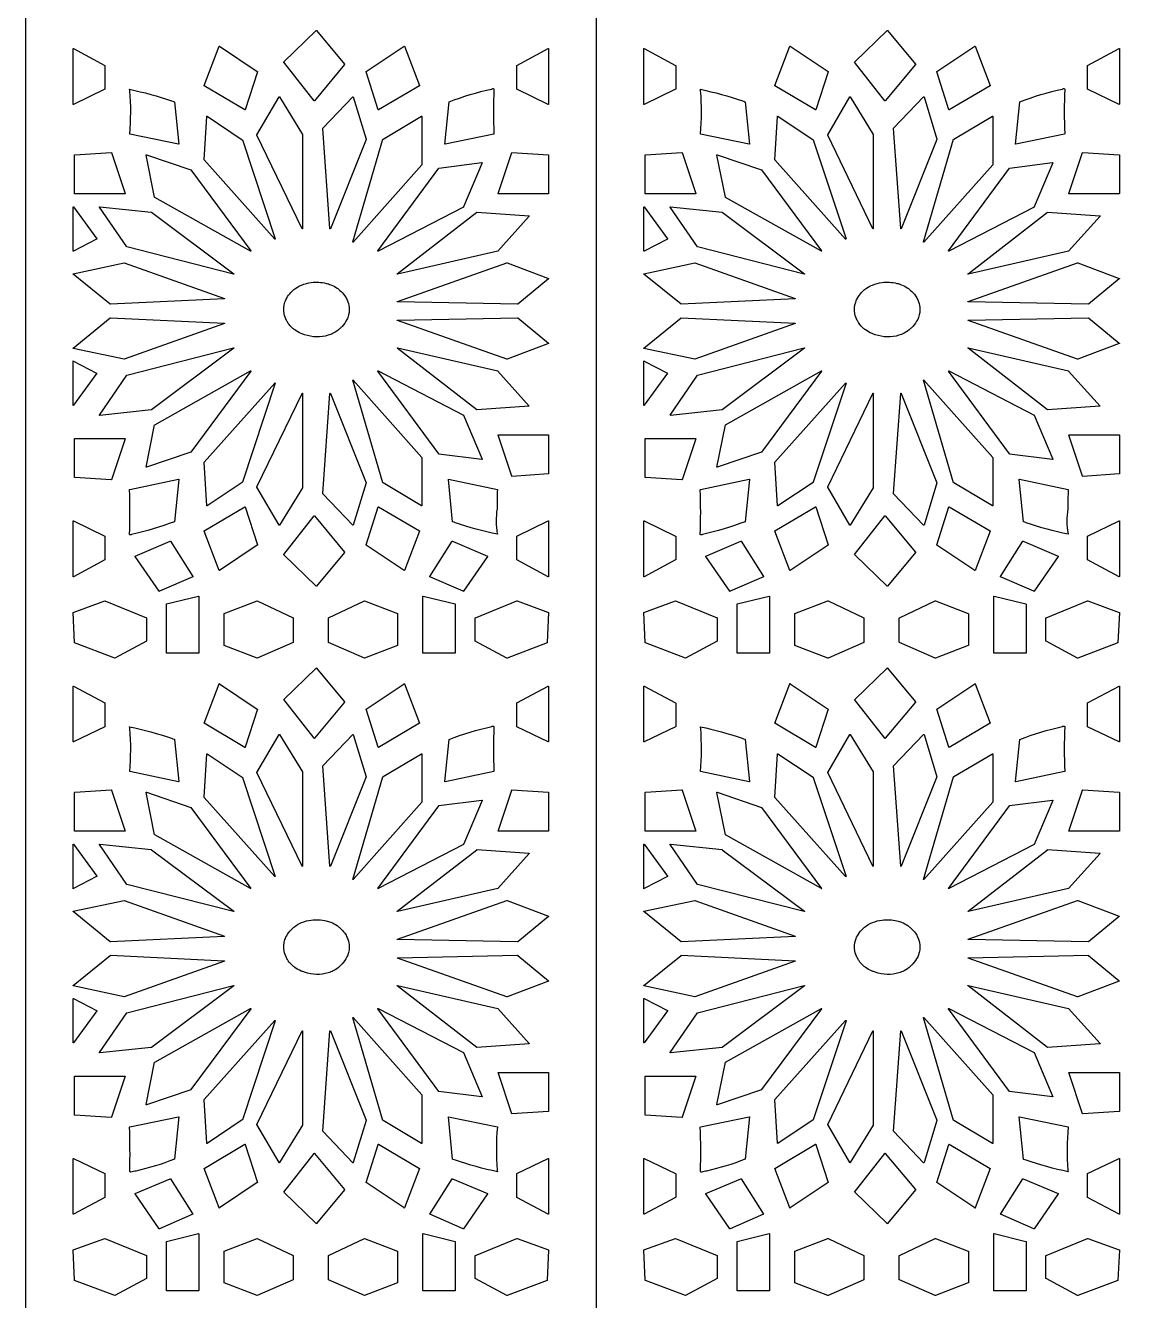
# Model space of a CAD drawing. Header units: millimetres. Extents: x -145 to 725, y -840 to 1160.
# Drawn here: x -145 to 420, y 145 to 792 of the extents above; entities that cross this region are included whole.
import ezdxf

# ---------------------------------------------------------------- set-up
doc = ezdxf.new("R2010")
doc.units = ezdxf.units.MM
doc.layers.add('Default', color=70, linetype='Continuous')

msp = doc.modelspace()

# ---------------------------------------------------------------- linework, layer by layer
at = {"layer": 'Default'}
msp.add_line((145, 1160), (145, -840), dxfattribs=at)
msp.add_lwpolyline([(435, 1160), (145, 1160), (-145, 1160), (-145, -840), (145, -840), (435, -840), (725, -840), (725, 1160)], close=True, dxfattribs=at)
for points in [[(-13.67, 773.9), (2.76, 789.84, -0.435072), (2.94, 789.83), (17.18, 772.66, -0.364864), (17.18, 772.55), (1.85, 754.16, -0.459083), (1.66, 754.16), (-13.68, 773.78, -0.385253)], [(276.33, 773.9), (292.76, 789.84, -0.435072), (292.94, 789.83), (307.18, 772.66, -0.364864), (307.18, 772.55), (291.85, 754.16, -0.459083), (291.66, 754.16), (276.32, 773.78, -0.385253)], [(-104.6, 771.99), (-104.6, 760.12, -0.268212), (-104.66, 760.03), (-120.66, 752.29, -0.341154), (-120.81, 752.31, -0.208315), (-120.83, 752.37), (-120.83, 780.58, -0.390005), (-120.7, 780.67, -0.076347), (-120.66, 780.66), (-104.66, 772.07, -0.291202)], [(-46.47, 781.88), (-27.2, 769, -0.354317), (-27.16, 768.9), (-33.34, 749.59, -0.435093), (-33.52, 749.53), (-54.24, 761.8, -0.388342), (-54.29, 761.91), (-46.65, 781.83, -0.443491)], [(55.14, 761.8), (34.42, 749.53, -0.363873), (34.26, 749.56, -0.100889), (34.24, 749.59), (28.06, 768.9, -0.319753), (28.1, 769), (47.37, 781.88, -0.360597), (47.53, 781.87, -0.105389), (47.55, 781.83), (55.19, 761.91, -0.353843)], [(104.6, 760.12), (104.6, 771.99, -0.26013), (104.66, 772.07), (120.66, 780.66, -0.337115), (120.81, 780.64, -0.224277), (120.83, 780.58), (120.83, 752.37, -0.389397), (120.7, 752.28, -0.065958), (120.66, 752.29), (104.66, 760.03, -0.306925)], [(185.4, 771.99), (185.4, 760.12, -0.268212), (185.34, 760.03), (169.34, 752.29, -0.341154), (169.19, 752.31, -0.208315), (169.17, 752.37), (169.17, 780.58, -0.390005), (169.3, 780.67, -0.076347), (169.34, 780.66), (185.34, 772.07, -0.291202)], [(243.53, 781.88), (262.8, 769, -0.354317), (262.84, 768.9), (256.66, 749.59, -0.435093), (256.48, 749.53), (235.76, 761.8, -0.388342), (235.71, 761.91), (243.35, 781.83, -0.443491)], [(345.14, 761.8), (324.42, 749.53, -0.363873), (324.26, 749.56, -0.100889), (324.24, 749.59), (318.06, 768.9, -0.319753), (318.1, 769), (337.37, 781.88, -0.360597), (337.53, 781.87, -0.105389), (337.55, 781.83), (345.19, 761.91, -0.353843)], [(394.6, 760.12), (394.6, 771.99, -0.26013), (394.66, 772.07), (410.66, 780.66, -0.337115), (410.81, 780.64, -0.224277), (410.83, 780.58), (410.83, 752.37, -0.389397), (410.7, 752.28, -0.065958), (410.66, 752.29), (394.66, 760.03, -0.306925)], [(-92.09, 759.98, -0.031047), (-70.73, 754.15, -0.001988), (-69.41, 753.69, -0.321287), (-69.33, 753.61), (-67.15, 732.15, -0.393551), (-67.28, 732.04), (-67.3, 732.05), (-92.04, 737.26, 0.040598), (-91.93, 759.2, 0.122148)], [(92.94, 737.26), (68.2, 732.05, -0.369619), (68.06, 732.1, -0.157009), (68.05, 732.15), (70.24, 753.61, -0.039301), (91.96, 760.09), (91.97, 760.09, -0.214847), (92.42, 760.35, -0.191851), (92.89, 760.23, -0.151676), (93.03, 760.07, 0.017088), (93.03, 737.35, -0.334655)], [(197.91, 759.98, -0.031047), (219.27, 754.15, -0.001988), (220.59, 753.69, -0.321287), (220.67, 753.61), (222.85, 732.15, -0.393551), (222.72, 732.04), (222.7, 732.05), (197.96, 737.26, 0.040598), (198.07, 759.2, 0.122148)], [(382.94, 737.26), (358.2, 732.05, -0.369619), (358.06, 732.1, -0.157009), (358.05, 732.15), (360.24, 753.61, -0.039301), (381.96, 760.09), (381.97, 760.09, -0.214847), (382.42, 760.35, -0.191851), (382.89, 760.23, -0.151676), (383.03, 760.07, 0.017088), (383.03, 737.35, -0.334655)], [(-15.9, 756.1), (-4.26, 737.09, -0.140421), (-4.25, 737.04), (-4.25, 689.22, -0.776467), (-4.47, 689.18), (-27.38, 736.7, -0.249426), (-27.37, 736.78), (-16.1, 756.09, -0.544222)], [(9.7, 689.22), (6.07, 740.1, -0.213473), (6.09, 740.17), (21.36, 756.11, -0.58351), (21.56, 756.08), (21.56, 756.08), (28.11, 734.62, -0.171915), (28.11, 734.56), (9.93, 689.19, -0.542218), (9.72, 689.17, -0.146566)], [(274.1, 756.1), (285.74, 737.09, -0.140421), (285.75, 737.04), (285.75, 689.22, -0.776467), (285.53, 689.18), (262.62, 736.7, -0.249426), (262.63, 736.78), (273.9, 756.09, -0.544222)], [(299.7, 689.22), (296.07, 740.1, -0.213473), (296.09, 740.17), (311.36, 756.11, -0.58351), (311.56, 756.08), (311.56, 756.08), (318.11, 734.62, -0.171915), (318.11, 734.56), (299.93, 689.19, -0.542218), (299.72, 689.17, -0.146566)], [(-52.65, 746.32), (-34.83, 734.36, -0.168051), (-34.8, 734.31), (-18.07, 684.04, -0.688281), (-18.27, 683.95), (-54.27, 724.11, -0.204054), (-54.29, 724.17), (-52.84, 746.25, -0.51677)], [(21.34, 682.5), (36.61, 734.62, -0.189507), (36.66, 734.67), (56.29, 746.32, -0.454024), (56.47, 746.28, -0.118573), (56.47, 746.24), (56.47, 721.72, -0.183816), (56.45, 721.66), (21.55, 682.42, -0.553764), (21.34, 682.44, -0.20786)], [(237.35, 746.32), (255.17, 734.36, -0.168051), (255.2, 734.31), (271.93, 684.04, -0.688281), (271.73, 683.95), (235.73, 724.11, -0.204054), (235.71, 724.17), (237.16, 746.25, -0.51677)], [(311.34, 682.5), (326.61, 734.62, -0.189507), (326.66, 734.67), (346.29, 746.32, -0.454024), (346.47, 746.28, -0.118573), (346.47, 746.24), (346.47, 721.72, -0.183816), (346.45, 721.66), (311.55, 682.42, -0.553764), (311.34, 682.44, -0.20786)], [(-120.11, 707), (-120.11, 726.62, -0.348082), (-120, 726.72), (-101.46, 727.94, -0.326372), (-101.34, 727.88), (-101.34, 727.87), (-94.43, 707.03, -0.377277), (-94.51, 706.91, -0.057318), (-94.54, 706.9), (-119.99, 706.9, -0.333844), (-120.1, 706.97, -0.087285)], [(-30.61, 677.8), (-79.33, 705.08, -0.22772), (-79.38, 705.15), (-83.74, 726.61, -0.488385), (-83.59, 726.71), (-61.04, 719.05, -0.152), (-60.99, 719.01), (-30.45, 677.93, -0.494369), (-30.54, 677.79, -0.128005)], [(95.16, 707.03), (102.06, 727.87, -0.303537), (102.18, 727.94), (120.73, 726.72, -0.267642), (120.82, 726.66, -0.12097), (120.83, 726.62), (120.83, 707, -0.355753), (120.72, 706.9), (120.72, 706.9), (95.27, 706.9, -0.335937), (95.16, 706.97, -0.179979)], [(169.89, 707), (169.89, 726.62, -0.348082), (170, 726.72), (188.54, 727.94, -0.326372), (188.66, 727.88), (188.66, 727.87), (195.57, 707.03, -0.377277), (195.49, 706.91, -0.057318), (195.46, 706.9), (170.01, 706.9, -0.333844), (169.9, 706.97, -0.087285)], [(259.39, 677.8), (210.67, 705.08, -0.22772), (210.62, 705.15), (206.26, 726.61, -0.488385), (206.41, 726.71), (228.96, 719.05, -0.152), (229.01, 719.01), (259.55, 677.93, -0.494369), (259.46, 677.79, -0.128005)], [(385.16, 707.03), (392.06, 727.87, -0.303537), (392.18, 727.94), (410.73, 726.72, -0.267642), (410.82, 726.66, -0.12097), (410.83, 726.62), (410.83, 707, -0.355753), (410.72, 706.9), (410.72, 706.9), (385.27, 706.9, -0.335937), (385.16, 706.97, -0.179979)], [(34.08, 677.93), (64.99, 719.93, -0.198653), (65.07, 719.97), (86.89, 722.73, -0.407113), (87.02, 722.66, -0.162856), (87.01, 722.6), (77.56, 700.23, -0.16679), (77.51, 700.17), (34.24, 677.8, -0.46922), (34.07, 677.85, -0.288409)], [(324.08, 677.93), (354.99, 719.93, -0.198653), (355.07, 719.97), (376.89, 722.73, -0.407113), (377.02, 722.66, -0.162856), (377.01, 722.6), (367.56, 700.23, -0.16679), (367.51, 700.17), (324.24, 677.8, -0.46922), (324.07, 677.85, -0.288409)], [(-108.84, 683.93), (-120.66, 677.8, -0.355387), (-120.81, 677.82, -0.237636), (-120.83, 677.88), (-120.83, 700.26, -0.365915), (-120.73, 700.36, -0.27671), (-120.62, 700.31), (-108.8, 684.06, -0.438598)], [(-81.01, 697.57), (-39.19, 666.3, -0.597002), (-39.25, 666.14, -0.107699), (-39.3, 666.14), (-93.48, 679.93, -0.190932), (-93.55, 679.98), (-107.36, 700.21, -0.542452), (-107.26, 700.35), (-107.25, 700.35), (-81.07, 697.59, -0.134841)], [(181.16, 683.93), (169.34, 677.8, -0.355387), (169.19, 677.82, -0.237636), (169.17, 677.88), (169.17, 700.26, -0.365915), (169.27, 700.36, -0.27671), (169.38, 700.31), (181.2, 684.06, -0.438598)], [(208.99, 697.57), (250.81, 666.3, -0.597002), (250.75, 666.14, -0.107699), (250.7, 666.14), (196.52, 679.93, -0.190932), (196.45, 679.98), (182.64, 700.21, -0.542452), (182.74, 700.35), (182.75, 700.35), (208.93, 697.59, -0.134841)], [(84.37, 697.6), (110.91, 695.76, -0.515323), (111.01, 695.64, -0.116496), (110.99, 695.6), (94.99, 677.82, -0.15123), (94.93, 677.79), (44.03, 666.14, -0.466255), (43.88, 666.22, -0.271128), (43.92, 666.3), (84.28, 697.57, -0.179097)], [(374.37, 697.6), (400.91, 695.76, -0.515323), (401.01, 695.64, -0.116496), (400.99, 695.6), (384.99, 677.82, -0.15123), (384.93, 677.79), (334.03, 666.14, -0.466255), (333.88, 666.22, -0.271128), (333.92, 666.3), (374.28, 697.57, -0.179097)], [(-94.86, 671.84), (-43.95, 653.75, -0.788219), (-43.99, 653.56), (-43.99, 653.56), (-101.8, 650.8, -0.188634), (-101.89, 650.83), (-120.8, 666.16, -0.609808), (-120.75, 666.32), (-94.93, 671.84, -0.137896)], [(105.08, 650.8), (43.99, 652.03, -0.559991), (43.89, 652.16, -0.218751), (43.95, 652.22), (99.58, 671.84, -0.175925), (99.68, 671.84), (120.77, 663.87, -0.612357), (120.8, 663.71), (105.16, 650.83, -0.173252)], [(195.14, 671.84), (246.05, 653.75, -0.788219), (246.01, 653.56), (246.01, 653.56), (188.2, 650.8, -0.188634), (188.11, 650.83), (169.2, 666.16, -0.609808), (169.25, 666.32), (195.07, 671.84, -0.137896)], [(395.08, 650.8), (333.99, 652.03, -0.559991), (333.89, 652.16, -0.218751), (333.95, 652.22), (389.58, 671.84, -0.175925), (389.68, 671.84), (410.77, 663.87, -0.612357), (410.8, 663.71), (395.16, 650.83, -0.173252)], [(2.85, 634.2, -0.068165), (-3.21, 635.35, -0.018332), (-4.85, 635.97, -0.056741), (-8.19, 637.84, -0.023658), (-9.47, 638.86, -0.064014), (-11.46, 641.11, -0.041877), (-12.33, 642.64, -0.07775), (-13.58, 646.01, -0.133544), (-13.17, 651.95, -0.025756), (-12.71, 653.08, -0.061011), (-10.7, 656.18, -0.044453), (-8.6, 658.25, -0.072767), (-4.7, 660.57, -0.06443), (0.24, 661.86, -0.092176), (7.78, 661.44, -0.035694), (10.12, 660.71, -0.058051), (13.33, 659.02, -0.036229), (14.75, 657.89, -0.061687), (17.22, 655.12, -0.044168), (18.42, 653.03, -0.08405), (19.44, 649.3, -0.113781), (18.76, 644.14, -0.022101), (18.34, 643.15, -0.070272), (15.86, 639.56, -0.023478), (14.75, 638.45, -0.071074), (11.39, 636.1, -0.042337), (8.82, 635.07, -0.075667)], [(292.85, 634.2, -0.068165), (286.79, 635.35, -0.018332), (285.15, 635.97, -0.056741), (281.81, 637.84, -0.023658), (280.53, 638.86, -0.064014), (278.54, 641.11, -0.041877), (277.67, 642.64, -0.07775), (276.42, 646.01, -0.133544), (276.83, 651.95, -0.025756), (277.29, 653.08, -0.061011), (279.3, 656.18, -0.044453), (281.4, 658.25, -0.072767), (285.3, 660.57, -0.06443), (290.24, 661.86, -0.092176), (297.78, 661.44, -0.035694), (300.12, 660.71, -0.058051), (303.33, 659.02, -0.036229), (304.75, 657.89, -0.061687), (307.22, 655.12, -0.044168), (308.42, 653.03, -0.08405), (309.44, 649.3, -0.113781), (308.76, 644.14, -0.022101), (308.34, 643.15, -0.070272), (305.86, 639.56, -0.023478), (304.75, 638.45, -0.071074), (301.39, 636.1, -0.042337), (298.82, 635.07, -0.075667)], [(-101.8, 643.95), (-43.99, 641.19, -0.563864), (-43.89, 641.06, -0.2084), (-43.95, 641), (-94.86, 622.92, -0.137807), (-94.93, 622.91), (-120.75, 628.43, -0.69256), (-120.8, 628.59), (-101.89, 643.92, -0.178487)], [(99.58, 622.92), (43.95, 642.53, -0.789035), (43.99, 642.72), (43.99, 642.72), (105.08, 643.95, -0.184088), (105.16, 643.92), (120.8, 631.04, -0.562993), (120.77, 630.89), (99.68, 622.92, -0.175566)], [(188.2, 643.95), (246.01, 641.19, -0.563864), (246.11, 641.06, -0.2084), (246.05, 641), (195.14, 622.92, -0.137807), (195.07, 622.91), (169.25, 628.43, -0.69256), (169.2, 628.59), (188.11, 643.92, -0.178487)], [(389.58, 622.92), (333.95, 642.53, -0.789035), (333.99, 642.72), (333.99, 642.72), (395.08, 643.95, -0.184088), (395.16, 643.92), (410.8, 631.04, -0.562993), (410.77, 630.89), (389.68, 622.92, -0.175566)], [(-107.36, 594.54), (-93.55, 614.78, -0.174423), (-93.48, 614.82), (-39.3, 628.62, -0.467643), (-39.16, 628.54, -0.281397), (-39.19, 628.45), (-81.01, 597.18, -0.134059), (-81.07, 597.16), (-107.25, 594.4, -0.493192), (-107.38, 594.5, -0.142089)], [(84.28, 597.18), (43.92, 628.45, -0.589798), (43.97, 628.62, -0.101883), (44.03, 628.62), (94.93, 616.97, -0.162034), (94.99, 616.93), (110.99, 599.15, -0.563857), (110.91, 599), (110.91, 599), (84.37, 597.16, -0.186951)], [(182.64, 594.54), (196.45, 614.78, -0.174423), (196.52, 614.82), (250.7, 628.62, -0.467643), (250.84, 628.54, -0.281397), (250.81, 628.45), (208.99, 597.18, -0.134059), (208.93, 597.16), (182.75, 594.4, -0.493192), (182.62, 594.5, -0.142089)], [(374.28, 597.18), (333.92, 628.45, -0.589798), (333.97, 628.62, -0.101883), (334.03, 628.62), (384.93, 616.97, -0.162034), (384.99, 616.93), (400.99, 599.15, -0.563857), (400.91, 599), (400.91, 599), (374.37, 597.16, -0.186951)], [(-108.8, 615.75), (-120.62, 599.5, -0.449433), (-120.82, 599.5, -0.23657), (-120.83, 599.55), (-120.83, 621.93, -0.35362), (-120.72, 622.03, -0.11589), (-120.66, 622.01), (-108.84, 615.88, -0.489108)], [(181.2, 615.75), (169.38, 599.5, -0.449433), (169.18, 599.5, -0.23657), (169.17, 599.55), (169.17, 621.93, -0.35362), (169.28, 622.03, -0.11589), (169.34, 622.01), (181.16, 615.88, -0.489108)], [(-61.04, 575.7), (-83.59, 568.04, -0.398415), (-83.74, 568.09, -0.165449), (-83.74, 568.15), (-79.38, 589.61, -0.210051), (-79.33, 589.67), (-30.61, 616.95, -0.489451), (-30.43, 616.9, -0.283357), (-30.45, 616.82), (-60.99, 575.74, -0.15133)], [(34.24, 616.96), (77.51, 594.58, -0.184006), (77.56, 594.53), (87.01, 572.15, -0.463848), (86.9, 572.02), (86.89, 572.02), (65.07, 574.78, -0.210212), (64.99, 574.82), (34.08, 616.82, -0.488861), (34.16, 616.97, -0.151499)], [(228.96, 575.7), (206.41, 568.04, -0.398415), (206.26, 568.09, -0.165449), (206.26, 568.15), (210.62, 589.61, -0.210051), (210.67, 589.67), (259.39, 616.95, -0.489451), (259.57, 616.9, -0.283357), (259.55, 616.82), (229.01, 575.74, -0.15133)], [(324.24, 616.96), (367.51, 594.58, -0.184006), (367.56, 594.53), (377.01, 572.15, -0.463848), (376.9, 572.02), (376.89, 572.02), (355.07, 574.78, -0.210212), (354.99, 574.82), (324.08, 616.82, -0.488861), (324.16, 616.97, -0.151499)], [(-34.83, 560.39), (-52.65, 548.43, -0.435982), (-52.83, 548.47), (-52.84, 548.51), (-54.29, 570.58, -0.203097), (-54.27, 570.64), (-18.27, 610.8, -0.542639), (-18.07, 610.78, -0.222525), (-18.07, 610.72), (-34.8, 560.44, -0.164767)], [(36.61, 560.14), (21.34, 612.25, -0.686973), (21.55, 612.33), (56.45, 573.09, -0.186194), (56.47, 573.04), (56.47, 548.51, -0.512392), (56.29, 548.43), (36.66, 560.08, -0.19074)], [(255.17, 560.39), (237.35, 548.43, -0.435982), (237.17, 548.47), (237.16, 548.51), (235.71, 570.58, -0.203097), (235.73, 570.64), (271.73, 610.8, -0.542639), (271.93, 610.78, -0.222525), (271.93, 610.72), (255.2, 560.44, -0.164767)], [(326.61, 560.14), (311.34, 612.25, -0.686973), (311.55, 612.33), (346.45, 573.09, -0.186194), (346.47, 573.04), (346.47, 548.51, -0.512392), (346.29, 548.43), (326.66, 560.08, -0.19074)], [(-4.26, 557.66), (-15.9, 538.66, -0.546929), (-16.1, 538.66), (-27.37, 557.97, -0.251812), (-27.38, 558.05), (-4.47, 605.57, -0.547032), (-4.26, 605.58, -0.140992), (-4.25, 605.53), (-4.25, 557.71, -0.136754)], [(21.36, 538.64), (6.09, 554.58, -0.220153), (6.07, 554.65), (9.7, 605.54, -0.799484), (9.93, 605.56), (28.11, 560.19, -0.172409), (28.11, 560.14), (21.56, 538.68, -0.524675)], [(285.74, 557.66), (274.1, 538.66, -0.546929), (273.9, 538.66), (262.63, 557.97, -0.251812), (262.62, 558.05), (285.53, 605.57, -0.547032), (285.74, 605.58, -0.140992), (285.75, 605.53), (285.75, 557.71, -0.136754)], [(311.36, 538.64), (296.09, 554.58, -0.220153), (296.07, 554.65), (299.7, 605.54, -0.799484), (299.93, 605.56), (318.11, 560.19, -0.172409), (318.11, 560.14), (311.56, 538.68, -0.524675)], [(102.06, 563.51), (95.16, 584.35, -0.377277), (95.24, 584.47, -0.057317), (95.27, 584.48), (120.72, 584.48, -0.333845), (120.83, 584.41, -0.087285), (120.83, 584.38), (120.83, 564.76, -0.348082), (120.73, 564.66), (102.18, 563.44, -0.326372), (102.07, 563.5)], [(392.06, 563.51), (385.16, 584.35, -0.377277), (385.24, 584.47, -0.057317), (385.27, 584.48), (410.72, 584.48, -0.333845), (410.83, 584.41, -0.087285), (410.83, 584.38), (410.83, 564.76, -0.348082), (410.73, 564.66), (392.18, 563.44, -0.326372), (392.07, 563.5)], [(-94.43, 582.51), (-101.34, 561.67, -0.303537), (-101.46, 561.6), (-120, 562.82, -0.267642), (-120.1, 562.88, -0.12097), (-120.11, 562.92), (-120.11, 582.54, -0.355753), (-120, 582.64), (-119.99, 582.64), (-94.54, 582.64, -0.335937), (-94.43, 582.57, -0.179979)], [(195.57, 582.51), (188.66, 561.67, -0.303537), (188.54, 561.6), (170, 562.82, -0.267642), (169.9, 562.88, -0.12097), (169.89, 562.92), (169.89, 582.54, -0.355753), (170, 582.64), (170.01, 582.64), (195.46, 582.64, -0.335937), (195.57, 582.57, -0.179979)], [(-92.04, 556.77), (-67.3, 561.98, -0.36962), (-67.16, 561.93, -0.157008), (-67.15, 561.88), (-69.33, 540.42, -0.039301), (-91.06, 533.94), (-91.07, 533.94, -0.214848), (-91.52, 533.67, -0.191852), (-91.99, 533.8, -0.151675), (-92.12, 533.96, 0.017088), (-92.12, 556.67, -0.334686)], [(94.81, 534.04, -0.031101), (73.49, 539.87, -0.002049), (72.13, 540.34, -0.321321), (72.05, 540.42), (69.87, 561.88, -0.393536), (70, 561.98), (70.01, 561.98), (94.76, 556.77, -0.001825), (94.59, 546.94), (94.59, 546.94, 0.078628), (94.72, 534.32, 0.069553)], [(197.96, 556.77), (222.7, 561.98, -0.36962), (222.84, 561.93, -0.157008), (222.85, 561.88), (220.67, 540.42, -0.039301), (198.94, 533.94), (198.93, 533.94, -0.214848), (198.48, 533.67, -0.191852), (198.01, 533.8, -0.151675), (197.88, 533.96, 0.017088), (197.88, 556.67, -0.334686)], [(384.81, 534.04, -0.031101), (363.49, 539.87, -0.002049), (362.13, 540.34, -0.321321), (362.05, 540.42), (359.87, 561.88, -0.393536), (360, 561.98), (360.01, 561.98), (384.76, 556.77, -0.001825), (384.59, 546.94), (384.59, 546.94, 0.078628), (384.72, 534.32, 0.069553)], [(-33.34, 547.92), (-27.16, 528.61, -0.319754), (-27.2, 528.51), (-46.47, 515.63, -0.360598), (-46.63, 515.65, -0.105387), (-46.65, 515.68), (-54.29, 535.61, -0.353842), (-54.24, 535.71), (-33.52, 547.98, -0.363873), (-33.36, 547.96, -0.100891)], [(47.37, 515.63), (28.1, 528.51, -0.354318), (28.06, 528.61), (34.24, 547.92, -0.435095), (34.42, 547.98), (55.14, 535.71, -0.38834), (55.19, 535.61), (47.55, 515.68, -0.443489)], [(256.66, 547.92), (262.84, 528.61, -0.319754), (262.8, 528.51), (243.53, 515.63, -0.360598), (243.37, 515.65, -0.105387), (243.35, 515.68), (235.71, 535.61, -0.353842), (235.76, 535.71), (256.48, 547.98, -0.363873), (256.64, 547.96, -0.100891)], [(337.37, 515.63), (318.1, 528.51, -0.354318), (318.06, 528.61), (324.24, 547.92, -0.435095), (324.42, 547.98), (345.14, 535.71, -0.38834), (345.19, 535.61), (337.55, 515.68, -0.443489)], [(-104.6, 532.99), (-104.6, 521.11, -0.26013), (-104.66, 521.03), (-120.66, 512.45, -0.337115), (-120.81, 512.47, -0.224277), (-120.83, 512.53), (-120.83, 540.73, -0.389397), (-120.69, 540.83, -0.065958), (-120.66, 540.82), (-104.66, 533.07, -0.306925)], [(-13.68, 523.73), (1.66, 543.35, -0.456141), (1.85, 543.36), (17.18, 524.96, -0.365016), (17.18, 524.85), (2.94, 507.68, -0.424435), (2.76, 507.67), (-13.67, 523.62, -0.394101)], [(104.6, 521.11), (104.6, 532.99, -0.268212), (104.66, 533.07), (120.66, 540.82, -0.341154), (120.81, 540.79, -0.208315), (120.83, 540.73), (120.83, 512.53, -0.390005), (120.7, 512.44, -0.076348), (120.66, 512.45), (104.66, 521.03, -0.291202)], [(185.4, 532.99), (185.4, 521.11, -0.26013), (185.34, 521.03), (169.34, 512.45, -0.337115), (169.19, 512.47, -0.224277), (169.17, 512.53), (169.17, 540.73, -0.389397), (169.31, 540.83, -0.065958), (169.34, 540.82), (185.34, 533.07, -0.306925)], [(276.32, 523.73), (291.66, 543.35, -0.456141), (291.85, 543.36), (307.18, 524.96, -0.365016), (307.18, 524.85), (292.94, 507.68, -0.424435), (292.76, 507.67), (276.33, 523.62, -0.394101)], [(394.6, 521.11), (394.6, 532.99, -0.268212), (394.66, 533.07), (410.66, 540.82, -0.341154), (410.81, 540.79, -0.208315), (410.83, 540.73), (410.83, 512.53, -0.390005), (410.7, 512.44, -0.076348), (410.66, 512.45), (394.66, 521.03, -0.291202)], [(-71.35, 530.47), (-59.98, 512.58, -0.43988), (-60.03, 512.44), (-76.94, 505.05, -0.320783), (-77.08, 505.07), (-77.09, 505.08), (-89.27, 522.79, -0.447473), (-89.23, 522.92), (-89.23, 522.92), (-71.5, 530.51, -0.32152), (-71.36, 530.49)], [(60.44, 512.58), (71.8, 530.47, -0.34417), (71.96, 530.51), (89.68, 522.92, -0.413927), (89.74, 522.81, -0.07516), (89.73, 522.79), (77.55, 505.08, -0.337967), (77.4, 505.05), (60.49, 512.44, -0.413893), (60.43, 512.56)], [(218.65, 530.47), (230.02, 512.58, -0.43988), (229.97, 512.44), (213.06, 505.05, -0.320783), (212.92, 505.07), (212.91, 505.08), (200.73, 522.79, -0.447473), (200.77, 522.92), (200.77, 522.92), (218.5, 530.51, -0.32152), (218.64, 530.49)], [(350.44, 512.58), (361.8, 530.47, -0.34417), (361.96, 530.51), (379.68, 522.92, -0.413927), (379.74, 522.81, -0.07516), (379.73, 522.79), (367.55, 505.08, -0.337967), (367.4, 505.05), (350.49, 512.44, -0.413893), (350.43, 512.56)], [(-104.67, 500.16), (-83.58, 491.58, -0.328431), (-83.51, 491.49), (-83.51, 479.84, -0.263614), (-83.57, 479.76), (-99.57, 471.18, -0.214637), (-99.68, 471.17), (-120.04, 478.83, -0.322823), (-120.11, 478.92), (-120.83, 494.25, -0.309297), (-120.76, 494.34), (-104.76, 500.16, -0.185217)], [(-73.38, 473.71), (-73.38, 498.54, -0.313956), (-73.3, 498.63), (-57.12, 502.62, -0.371406), (-56.98, 502.57, -0.132815), (-56.97, 502.53), (-56.97, 473.71, -0.355886), (-57.09, 473.61), (-73.27, 473.61, -0.312028), (-73.37, 473.68, -0.103796)], [(-27.32, 471.17), (-44.04, 477.61, -0.333557), (-44.11, 477.7), (-44.11, 493.64, -0.290236), (-44.04, 493.73), (-27.32, 500.16, -0.203522), (-27.21, 500.16), (-9.03, 491.58, -0.31042), (-8.98, 491.49), (-8.98, 479.23, -0.277558), (-9.04, 479.14), (-27.22, 471.17, -0.195533)], [(44.11, 493.64), (44.11, 477.7, -0.290236), (44.04, 477.61), (27.32, 471.17, -0.1964), (27.22, 471.17), (9.04, 479.14, -0.320511), (8.98, 479.23), (8.98, 491.49, -0.269904), (9.03, 491.58), (27.21, 500.16, -0.202156), (27.32, 500.16), (44.04, 493.73, -0.333557)], [(57.12, 502.62), (73.3, 498.63, -0.338747), (73.38, 498.55), (73.38, 498.54), (73.38, 473.71, -0.355888), (73.27, 473.61), (57.09, 473.61, -0.312009), (56.98, 473.68, -0.103813), (56.97, 473.71), (56.97, 502.53, -0.394029), (57.11, 502.62)], [(120.04, 478.83), (99.68, 471.17, -0.21791), (99.57, 471.18), (83.57, 479.76, -0.289603), (83.52, 479.84), (83.52, 491.49, -0.284942), (83.58, 491.58), (104.67, 500.16, -0.184504), (104.77, 500.16), (120.76, 494.34, -0.352307), (120.83, 494.25), (120.11, 478.92, -0.278825)], [(185.33, 500.16), (206.42, 491.58, -0.328431), (206.49, 491.49), (206.49, 479.84, -0.263614), (206.43, 479.76), (190.43, 471.18, -0.214637), (190.32, 471.17), (169.96, 478.83, -0.322823), (169.89, 478.92), (169.17, 494.25, -0.309297), (169.24, 494.34), (185.24, 500.16, -0.185217)], [(216.62, 473.71), (216.62, 498.54, -0.313956), (216.7, 498.63), (232.88, 502.62, -0.371406), (233.02, 502.57, -0.132815), (233.03, 502.53), (233.03, 473.71, -0.355886), (232.91, 473.61), (216.73, 473.61, -0.312028), (216.63, 473.68, -0.103796)], [(262.68, 471.17), (245.96, 477.61, -0.333557), (245.89, 477.7), (245.89, 493.64, -0.290236), (245.96, 493.73), (262.68, 500.16, -0.203522), (262.79, 500.16), (280.97, 491.58, -0.31042), (281.02, 491.49), (281.02, 479.23, -0.277558), (280.96, 479.14), (262.78, 471.17, -0.195533)], [(334.11, 493.64), (334.11, 477.7, -0.290236), (334.04, 477.61), (317.32, 471.17, -0.1964), (317.22, 471.17), (299.04, 479.14, -0.320511), (298.98, 479.23), (298.98, 491.49, -0.269904), (299.03, 491.58), (317.21, 500.16, -0.202156), (317.32, 500.16), (334.04, 493.73, -0.333557)], [(347.12, 502.62), (363.3, 498.63, -0.338747), (363.38, 498.55), (363.38, 498.54), (363.38, 473.71, -0.355888), (363.27, 473.61), (347.09, 473.61, -0.312009), (346.98, 473.68, -0.103813), (346.97, 473.71), (346.97, 502.53, -0.394029), (347.11, 502.62)], [(410.04, 478.83), (389.68, 471.17, -0.21791), (389.57, 471.18), (373.57, 479.76, -0.289603), (373.52, 479.84), (373.52, 491.49, -0.284942), (373.58, 491.58), (394.67, 500.16, -0.184504), (394.77, 500.16), (410.76, 494.34, -0.352307), (410.83, 494.25), (410.11, 478.92, -0.278825)], [(-13.67, 450.17), (2.76, 466.11, -0.435073), (2.94, 466.1), (17.18, 448.93, -0.364863), (17.18, 448.82), (1.85, 430.43, -0.459084), (1.66, 430.43), (-13.68, 450.05, -0.385252)], [(276.33, 450.17), (292.76, 466.11, -0.435073), (292.94, 466.1), (307.18, 448.93, -0.364863), (307.18, 448.82), (291.85, 430.43, -0.459084), (291.66, 430.43), (276.32, 450.05, -0.385252)], [(-104.6, 448.27), (-104.6, 436.39, -0.268212), (-104.66, 436.31), (-120.66, 428.56, -0.341154), (-120.81, 428.59, -0.208315), (-120.83, 428.65), (-120.83, 456.85, -0.390005), (-120.7, 456.94, -0.076348), (-120.66, 456.93), (-104.66, 448.35, -0.291202)], [(-46.47, 458.15), (-27.2, 445.28, -0.354317), (-27.16, 445.18), (-33.34, 425.86, -0.435093), (-33.52, 425.81), (-54.24, 438.07, -0.388342), (-54.29, 438.18), (-46.65, 458.11, -0.443492)], [(55.14, 438.07), (34.42, 425.81, -0.363873), (34.26, 425.83, -0.100889), (34.24, 425.86), (28.06, 445.18, -0.319753), (28.1, 445.28), (47.37, 458.15, -0.360597), (47.53, 458.14, -0.10539), (47.55, 458.11), (55.19, 438.18, -0.353843)], [(104.6, 436.39), (104.6, 448.27, -0.26013), (104.66, 448.35), (120.66, 456.93, -0.337115), (120.81, 456.91, -0.224277), (120.83, 456.85), (120.83, 428.65, -0.389397), (120.7, 428.55, -0.065958), (120.66, 428.56), (104.66, 436.31, -0.306925)], [(185.4, 448.27), (185.4, 436.39, -0.268212), (185.34, 436.31), (169.34, 428.56, -0.341154), (169.19, 428.59, -0.208315), (169.17, 428.65), (169.17, 456.85, -0.390005), (169.3, 456.94, -0.076348), (169.34, 456.93), (185.34, 448.35, -0.291202)], [(243.53, 458.15), (262.8, 445.28, -0.354317), (262.84, 445.18), (256.66, 425.86, -0.435093), (256.48, 425.81), (235.76, 438.07, -0.388342), (235.71, 438.18), (243.35, 458.11, -0.443492)], [(345.14, 438.07), (324.42, 425.81, -0.363873), (324.26, 425.83, -0.100889), (324.24, 425.86), (318.06, 445.18, -0.319753), (318.1, 445.28), (337.37, 458.15, -0.360597), (337.53, 458.14, -0.10539), (337.55, 458.11), (345.19, 438.18, -0.353843)], [(394.6, 436.39), (394.6, 448.27, -0.26013), (394.66, 448.35), (410.66, 456.93, -0.337115), (410.81, 456.91, -0.224277), (410.83, 456.85), (410.83, 428.65, -0.389397), (410.7, 428.55, -0.065958), (410.66, 428.56), (394.66, 436.31, -0.306925)], [(-92.09, 436.26, -0.031109), (-70.77, 430.44, -0.002058), (-69.41, 429.96, -0.321285), (-69.33, 429.88), (-67.15, 408.42, -0.393532), (-67.28, 408.32), (-67.3, 408.32), (-92.04, 413.53, 0.042186), (-91.92, 435.33, 0.1374)], [(92.94, 413.53), (68.2, 408.32, -0.369618), (68.06, 408.37, -0.15701), (68.05, 408.42), (70.24, 429.88, -0.039301), (91.96, 436.36), (91.97, 436.36, -0.214847), (92.42, 436.63, -0.191851), (92.89, 436.5, -0.151675), (93.03, 436.34, 0.017088), (93.03, 413.63, -0.334668)], [(197.91, 436.26, -0.031109), (219.23, 430.44, -0.002058), (220.59, 429.96, -0.321285), (220.67, 429.88), (222.85, 408.42, -0.393532), (222.72, 408.32), (222.7, 408.32), (197.96, 413.53, 0.042186), (198.08, 435.33, 0.1374)], [(382.94, 413.53), (358.2, 408.32, -0.369618), (358.06, 408.37, -0.15701), (358.05, 408.42), (360.24, 429.88, -0.039301), (381.96, 436.36), (381.97, 436.36, -0.214847), (382.42, 436.63, -0.191851), (382.89, 436.5, -0.151675), (383.03, 436.34, 0.017088), (383.03, 413.63, -0.334668)], [(-15.9, 432.37), (-4.26, 413.36, -0.140421), (-4.25, 413.32), (-4.25, 365.5, -0.776468), (-4.47, 365.46), (-27.38, 412.98, -0.249426), (-27.37, 413.05), (-16.1, 432.37, -0.544222)], [(9.7, 365.49), (6.07, 416.38, -0.213473), (6.09, 416.44), (21.36, 432.39, -0.583511), (21.56, 432.35), (21.56, 432.35), (28.11, 410.89, -0.171915), (28.11, 410.83), (9.93, 365.46, -0.542218), (9.72, 365.44, -0.146566)], [(274.1, 432.37), (285.74, 413.36, -0.140421), (285.75, 413.32), (285.75, 365.5, -0.776468), (285.53, 365.46), (262.62, 412.98, -0.249426), (262.63, 413.05), (273.9, 432.37, -0.544222)], [(299.7, 365.49), (296.07, 416.38, -0.213473), (296.09, 416.44), (311.36, 432.39, -0.583511), (311.56, 432.35), (311.56, 432.35), (318.11, 410.89, -0.171915), (318.11, 410.83), (299.93, 365.46, -0.542218), (299.72, 365.44, -0.146566)], [(-52.65, 422.59), (-34.83, 410.64, -0.168051), (-34.8, 410.59), (-18.07, 360.31, -0.688281), (-18.27, 360.23), (-54.27, 400.38, -0.204054), (-54.29, 400.45), (-52.84, 422.52, -0.51677)], [(21.34, 358.77), (36.61, 410.89, -0.189507), (36.66, 410.95), (56.29, 422.59, -0.454024), (56.47, 422.55, -0.118573), (56.47, 422.52), (56.47, 397.99, -0.183816), (56.45, 397.93), (21.55, 358.69, -0.553764), (21.34, 358.71, -0.20786)], [(237.35, 422.59), (255.17, 410.64, -0.168051), (255.2, 410.59), (271.93, 360.31, -0.688281), (271.73, 360.23), (235.73, 400.38, -0.204054), (235.71, 400.45), (237.16, 422.52, -0.51677)], [(311.34, 358.77), (326.61, 410.89, -0.189507), (326.66, 410.95), (346.29, 422.59, -0.454024), (346.47, 422.55, -0.118573), (346.47, 422.52), (346.47, 397.99, -0.183816), (346.45, 397.93), (311.55, 358.69, -0.553764), (311.34, 358.71, -0.20786)], [(-120.11, 383.28), (-120.11, 402.9, -0.348081), (-120, 402.99), (-101.46, 404.22, -0.326372), (-101.34, 404.16), (-101.34, 404.15), (-94.43, 383.3, -0.377277), (-94.51, 383.18, -0.057317), (-94.54, 383.18), (-119.99, 383.18, -0.333844), (-120.1, 383.25, -0.087285)], [(-30.61, 354.07), (-79.33, 381.36, -0.22772), (-79.38, 381.42), (-83.74, 402.88, -0.488385), (-83.59, 402.99), (-61.04, 395.32, -0.152), (-60.99, 395.28), (-30.45, 354.2, -0.494369), (-30.54, 354.06, -0.128005)], [(95.16, 383.3), (102.06, 404.15, -0.303537), (102.18, 404.22), (120.73, 402.99, -0.267642), (120.82, 402.94, -0.12097), (120.83, 402.9), (120.83, 383.28, -0.355753), (120.72, 383.18), (120.72, 383.18), (95.27, 383.18, -0.335937), (95.16, 383.24, -0.179978)], [(169.89, 383.28), (169.89, 402.9, -0.348081), (170, 402.99), (188.54, 404.22, -0.326372), (188.66, 404.16), (188.66, 404.15), (195.57, 383.3, -0.377277), (195.49, 383.18, -0.057317), (195.46, 383.18), (170.01, 383.18, -0.333844), (169.9, 383.25, -0.087285)], [(259.39, 354.07), (210.67, 381.36, -0.22772), (210.62, 381.42), (206.26, 402.88, -0.488385), (206.41, 402.99), (228.96, 395.32, -0.152), (229.01, 395.28), (259.55, 354.2, -0.494369), (259.46, 354.06, -0.128005)], [(385.16, 383.3), (392.06, 404.15, -0.303537), (392.18, 404.22), (410.73, 402.99, -0.267642), (410.82, 402.94, -0.12097), (410.83, 402.9), (410.83, 383.28, -0.355753), (410.72, 383.18), (410.72, 383.18), (385.27, 383.18, -0.335937), (385.16, 383.24, -0.179978)], [(34.08, 354.2), (64.99, 396.2, -0.198653), (65.07, 396.25), (86.89, 399.01, -0.407113), (87.02, 398.93, -0.162856), (87.01, 398.88), (77.56, 376.5, -0.166789), (77.51, 376.45), (34.24, 354.07, -0.46922), (34.07, 354.12, -0.28841)], [(324.08, 354.2), (354.99, 396.2, -0.198653), (355.07, 396.25), (376.89, 399.01, -0.407113), (377.02, 398.93, -0.162856), (377.01, 398.88), (367.56, 376.5, -0.166789), (367.51, 376.45), (324.24, 354.07, -0.46922), (324.07, 354.12, -0.28841)], [(-108.84, 360.2), (-120.66, 354.07, -0.355388), (-120.81, 354.09, -0.237638), (-120.83, 354.15), (-120.83, 376.53, -0.365916), (-120.73, 376.63, -0.27671), (-120.62, 376.58), (-108.8, 360.33, -0.438596)], [(-81.01, 373.84), (-39.19, 342.58, -0.597002), (-39.25, 342.41, -0.107699), (-39.3, 342.41), (-93.48, 356.21, -0.190933), (-93.55, 356.25), (-107.36, 376.48, -0.542452), (-107.26, 376.63), (-107.25, 376.63), (-81.07, 373.87, -0.13484)], [(181.16, 360.2), (169.34, 354.07, -0.355388), (169.19, 354.09, -0.237638), (169.17, 354.15), (169.17, 376.53, -0.365916), (169.27, 376.63, -0.27671), (169.38, 376.58), (181.2, 360.33, -0.438596)], [(208.99, 373.84), (250.81, 342.58, -0.597002), (250.75, 342.41, -0.107699), (250.7, 342.41), (196.52, 356.21, -0.190933), (196.45, 356.25), (182.64, 376.48, -0.542452), (182.74, 376.63), (182.75, 376.63), (208.93, 373.87, -0.13484)], [(84.37, 373.87), (110.91, 372.03, -0.515323), (111.01, 371.91, -0.116496), (110.99, 371.87), (94.99, 354.09, -0.15123), (94.93, 354.06), (44.03, 342.41, -0.466255), (43.88, 342.49, -0.271127), (43.92, 342.57), (84.28, 373.84, -0.179097)], [(374.37, 373.87), (400.91, 372.03, -0.515323), (401.01, 371.91, -0.116496), (400.99, 371.87), (384.99, 354.09, -0.15123), (384.93, 354.06), (334.03, 342.41, -0.466255), (333.88, 342.49, -0.271127), (333.92, 342.57), (374.28, 373.84, -0.179097)], [(-94.86, 348.11), (-43.95, 330.02, -0.788219), (-43.99, 329.84), (-43.99, 329.84), (-101.8, 327.08, -0.188634), (-101.89, 327.11), (-120.8, 342.43, -0.609808), (-120.75, 342.6), (-94.93, 348.12, -0.137896)], [(105.08, 327.08), (43.99, 328.3, -0.559991), (43.89, 328.43, -0.218751), (43.95, 328.49), (99.58, 348.11, -0.175926), (99.68, 348.11), (120.77, 340.14, -0.612357), (120.8, 339.98), (105.16, 327.11, -0.173251)], [(195.14, 348.11), (246.05, 330.02, -0.788219), (246.01, 329.84), (246.01, 329.84), (188.2, 327.08, -0.188634), (188.11, 327.11), (169.2, 342.43, -0.609808), (169.25, 342.6), (195.07, 348.12, -0.137896)], [(395.08, 327.08), (333.99, 328.3, -0.559991), (333.89, 328.43, -0.218751), (333.95, 328.49), (389.58, 348.11, -0.175926), (389.68, 348.11), (410.77, 340.14, -0.612357), (410.8, 339.98), (395.16, 327.11, -0.173251)], [(2.85, 310.47, -0.068165), (-3.21, 311.62, -0.018332), (-4.85, 312.24, -0.056741), (-8.19, 314.11, -0.023658), (-9.47, 315.13, -0.064014), (-11.46, 317.38, -0.041877), (-12.33, 318.91, -0.07775), (-13.58, 322.28, -0.133544), (-13.17, 328.22, -0.025756), (-12.71, 329.36, -0.061011), (-10.7, 332.45, -0.044453), (-8.6, 334.52, -0.072767), (-4.7, 336.85, -0.06443), (0.24, 338.13, -0.092176), (7.78, 337.71, -0.035694), (10.12, 336.99, -0.058051), (13.33, 335.29, -0.036229), (14.75, 334.16, -0.061687), (17.22, 331.4, -0.044168), (18.42, 329.31, -0.08405), (19.44, 325.57, -0.113781), (18.76, 320.41, -0.022101), (18.34, 319.43, -0.070272), (15.86, 315.83, -0.023478), (14.75, 314.73, -0.071074), (11.39, 312.37, -0.042337), (8.82, 311.34, -0.075667)], [(292.85, 310.47, -0.068165), (286.79, 311.62, -0.018332), (285.15, 312.24, -0.056741), (281.81, 314.11, -0.023658), (280.53, 315.13, -0.064014), (278.54, 317.38, -0.041877), (277.67, 318.91, -0.07775), (276.42, 322.28, -0.133544), (276.83, 328.22, -0.025756), (277.29, 329.36, -0.061011), (279.3, 332.45, -0.044453), (281.4, 334.52, -0.072767), (285.3, 336.85, -0.06443), (290.24, 338.13, -0.092176), (297.78, 337.71, -0.035694), (300.12, 336.99, -0.058051), (303.33, 335.29, -0.036229), (304.75, 334.16, -0.061687), (307.22, 331.4, -0.044168), (308.42, 329.31, -0.08405), (309.44, 325.57, -0.113781), (308.76, 320.41, -0.022101), (308.34, 319.43, -0.070272), (305.86, 315.83, -0.023478), (304.75, 314.73, -0.071074), (301.39, 312.37, -0.042337), (298.82, 311.34, -0.075667)], [(-101.8, 320.22), (-43.99, 317.46, -0.563864), (-43.89, 317.33, -0.208401), (-43.95, 317.28), (-94.86, 299.19, -0.137808), (-94.93, 299.18), (-120.75, 304.7, -0.69256), (-120.8, 304.87), (-101.89, 320.19, -0.178487)], [(99.58, 299.19), (43.95, 318.81, -0.789034), (43.99, 318.99), (43.99, 319), (105.08, 320.22, -0.184087), (105.16, 320.19), (120.8, 307.32, -0.562993), (120.77, 307.16), (99.68, 299.19, -0.175567)], [(188.2, 320.22), (246.01, 317.46, -0.563864), (246.11, 317.33, -0.208401), (246.05, 317.28), (195.14, 299.19, -0.137808), (195.07, 299.18), (169.25, 304.7, -0.69256), (169.2, 304.87), (188.11, 320.19, -0.178487)], [(389.58, 299.19), (333.95, 318.81, -0.789034), (333.99, 318.99), (333.99, 319), (395.08, 320.22, -0.184087), (395.16, 320.19), (410.8, 307.32, -0.562993), (410.77, 307.16), (389.68, 299.19, -0.175567)], [(-107.36, 270.82), (-93.55, 291.05, -0.174424), (-93.48, 291.09), (-39.3, 304.89, -0.467644), (-39.16, 304.81, -0.281396), (-39.19, 304.72), (-81.01, 273.45, -0.134059), (-81.07, 273.43), (-107.25, 270.67, -0.493192), (-107.38, 270.77, -0.142088)], [(84.28, 273.46), (43.92, 304.72, -0.589798), (43.97, 304.89, -0.101883), (44.03, 304.89), (94.93, 293.24, -0.162037), (94.99, 293.21), (110.99, 275.43, -0.563857), (110.91, 275.27), (110.91, 275.27), (84.37, 273.43, -0.186951)], [(182.64, 270.82), (196.45, 291.05, -0.174424), (196.52, 291.09), (250.7, 304.89, -0.467644), (250.84, 304.81, -0.281396), (250.81, 304.72), (208.99, 273.45, -0.134059), (208.93, 273.43), (182.75, 270.67, -0.493192), (182.62, 270.77, -0.142088)], [(374.28, 273.46), (333.92, 304.72, -0.589798), (333.97, 304.89, -0.101883), (334.03, 304.89), (384.93, 293.24, -0.162037), (384.99, 293.21), (400.99, 275.43, -0.563857), (400.91, 275.27), (400.91, 275.27), (374.37, 273.43, -0.186951)], [(-108.8, 292.02), (-120.62, 275.78, -0.449434), (-120.82, 275.78, -0.236569), (-120.83, 275.83), (-120.83, 298.21, -0.35362), (-120.72, 298.3, -0.115889), (-120.66, 298.29), (-108.84, 292.16, -0.489108)], [(181.2, 292.02), (169.38, 275.78, -0.449434), (169.18, 275.78, -0.236569), (169.17, 275.83), (169.17, 298.21, -0.35362), (169.28, 298.3, -0.115889), (169.34, 298.29), (181.16, 292.16, -0.489108)], [(-61.04, 251.98), (-83.59, 244.31, -0.398415), (-83.74, 244.37, -0.165449), (-83.74, 244.42), (-79.38, 265.88, -0.210051), (-79.33, 265.94), (-30.61, 293.23, -0.489453), (-30.43, 293.18, -0.283355), (-30.45, 293.1), (-60.99, 252.02, -0.151329)], [(34.24, 293.23), (77.51, 270.85, -0.184006), (77.56, 270.8), (87.01, 248.42, -0.463848), (86.9, 248.29), (86.89, 248.29), (65.07, 251.05, -0.210212), (64.99, 251.1), (34.08, 293.1, -0.488861), (34.16, 293.24, -0.151499)], [(228.96, 251.98), (206.41, 244.31, -0.398415), (206.26, 244.37, -0.165449), (206.26, 244.42), (210.62, 265.88, -0.210051), (210.67, 265.94), (259.39, 293.23, -0.489453), (259.57, 293.18, -0.283355), (259.55, 293.1), (229.01, 252.02, -0.151329)], [(324.24, 293.23), (367.51, 270.85, -0.184006), (367.56, 270.8), (377.01, 248.42, -0.463848), (376.9, 248.29), (376.89, 248.29), (355.07, 251.05, -0.210212), (354.99, 251.1), (324.08, 293.1, -0.488861), (324.16, 293.24, -0.151499)], [(-34.83, 236.66), (-52.65, 224.71, -0.435982), (-52.83, 224.75), (-52.84, 224.78), (-54.29, 246.85, -0.203097), (-54.27, 246.92), (-18.27, 287.07, -0.54264), (-18.07, 287.06, -0.222524), (-18.07, 286.99), (-34.8, 236.71, -0.164766)], [(36.61, 236.41), (21.34, 288.53, -0.686974), (21.55, 288.61), (56.45, 249.37, -0.186194), (56.47, 249.31), (56.47, 224.78, -0.512396), (56.29, 224.7), (36.66, 236.35, -0.190738)], [(255.17, 236.66), (237.35, 224.71, -0.435982), (237.17, 224.75), (237.16, 224.78), (235.71, 246.85, -0.203097), (235.73, 246.92), (271.73, 287.07, -0.54264), (271.93, 287.06, -0.222524), (271.93, 286.99), (255.2, 236.71, -0.164766)], [(326.61, 236.41), (311.34, 288.53, -0.686974), (311.55, 288.61), (346.45, 249.37, -0.186194), (346.47, 249.31), (346.47, 224.78, -0.512396), (346.29, 224.7), (326.66, 236.35, -0.190738)], [(-4.26, 233.94), (-15.9, 214.93, -0.546928), (-16.1, 214.93), (-27.37, 234.24, -0.251813), (-27.38, 234.32), (-4.47, 281.84, -0.547032), (-4.26, 281.85, -0.140992), (-4.25, 281.8), (-4.25, 233.98, -0.136754)], [(21.36, 214.91), (6.09, 230.85, -0.220152), (6.07, 230.92), (9.7, 281.81, -0.799483), (9.93, 281.84), (28.11, 236.47, -0.172409), (28.11, 236.41), (21.56, 214.95, -0.524676)], [(285.74, 233.94), (274.1, 214.93, -0.546928), (273.9, 214.93), (262.63, 234.24, -0.251813), (262.62, 234.32), (285.53, 281.84, -0.547032), (285.74, 281.85, -0.140992), (285.75, 281.8), (285.75, 233.98, -0.136754)], [(311.36, 214.91), (296.09, 230.85, -0.220152), (296.07, 230.92), (299.7, 281.81, -0.799483), (299.93, 281.84), (318.11, 236.47, -0.172409), (318.11, 236.41), (311.56, 214.95, -0.524676)], [(102.06, 239.78), (95.16, 260.63, -0.377278), (95.24, 260.74, -0.057318), (95.27, 260.75), (120.72, 260.75, -0.333845), (120.83, 260.68, -0.087285), (120.83, 260.65), (120.83, 241.03, -0.348085), (120.73, 240.94), (102.18, 239.71, -0.326373), (102.07, 239.77)], [(392.06, 239.78), (385.16, 260.63, -0.377278), (385.24, 260.74, -0.057318), (385.27, 260.75), (410.72, 260.75, -0.333845), (410.83, 260.68, -0.087285), (410.83, 260.65), (410.83, 241.03, -0.348085), (410.73, 240.94), (392.18, 239.71, -0.326373), (392.07, 239.77)], [(-94.43, 258.79), (-101.34, 237.94, -0.303537), (-101.46, 237.87), (-120, 239.1, -0.267642), (-120.1, 239.15, -0.12097), (-120.11, 239.19), (-120.11, 258.81, -0.355753), (-120, 258.91), (-119.99, 258.91), (-94.54, 258.91, -0.335937), (-94.43, 258.84, -0.179979)], [(195.57, 258.79), (188.66, 237.94, -0.303537), (188.54, 237.87), (170, 239.1, -0.267642), (169.9, 239.15, -0.12097), (169.89, 239.19), (169.89, 258.81, -0.355753), (170, 258.91), (170.01, 258.91), (195.46, 258.91, -0.335937), (195.57, 258.84, -0.179979)], [(-92.04, 233.04), (-67.3, 238.25, -0.367826), (-67.16, 238.2, -0.158503), (-67.15, 238.15), (-69.33, 216.69, -0.039879), (-88.89, 210.68, -0.004935), (-91.41, 210.14, -0.195089), (-91.87, 210.29, -0.104266), (-91.99, 210.43, -0.254496), (-91.98, 210.75, 0.013596), (-92.12, 232.95, -0.334877)], [(94.81, 210.31, -0.031045), (73.45, 216.15, -0.001986), (72.13, 216.61, -0.321316), (72.05, 216.69), (69.87, 238.15, -0.393552), (70, 238.26), (70.01, 238.25), (94.76, 233.04, 0.040599), (94.65, 211.1, 0.122093)], [(197.96, 233.04), (222.7, 238.25, -0.367826), (222.84, 238.2, -0.158503), (222.85, 238.15), (220.67, 216.69, -0.039879), (201.11, 210.68, -0.004935), (198.59, 210.14, -0.195089), (198.13, 210.29, -0.104266), (198.01, 210.43, -0.254496), (198.02, 210.75, 0.013596), (197.88, 232.95, -0.334877)], [(384.81, 210.31, -0.031045), (363.45, 216.15, -0.001986), (362.13, 216.61, -0.321316), (362.05, 216.69), (359.87, 238.15, -0.393552), (360, 238.26), (360.01, 238.25), (384.76, 233.04, 0.040599), (384.65, 211.1, 0.122093)], [(-33.34, 224.2), (-27.16, 204.88, -0.319753), (-27.2, 204.78), (-46.47, 191.91, -0.360599), (-46.63, 191.92, -0.105387), (-46.65, 191.95), (-54.29, 211.88, -0.353841), (-54.24, 211.99), (-33.52, 224.25, -0.363874), (-33.36, 224.23, -0.100891)], [(47.37, 191.91), (28.1, 204.78, -0.354317), (28.06, 204.88), (34.24, 224.2, -0.435096), (34.42, 224.25), (55.14, 211.99, -0.38834), (55.19, 211.88), (47.55, 191.95, -0.44349)], [(256.66, 224.2), (262.84, 204.88, -0.319753), (262.8, 204.78), (243.53, 191.91, -0.360599), (243.37, 191.92, -0.105387), (243.35, 191.95), (235.71, 211.88, -0.353841), (235.76, 211.99), (256.48, 224.25, -0.363874), (256.64, 224.23, -0.100891)], [(337.37, 191.91), (318.1, 204.78, -0.354317), (318.06, 204.88), (324.24, 224.2, -0.435096), (324.42, 224.25), (345.14, 211.99, -0.38834), (345.19, 211.88), (337.55, 191.95, -0.44349)], [(-104.6, 209.26), (-104.6, 197.39, -0.260129), (-104.66, 197.31), (-120.66, 188.72, -0.337114), (-120.81, 188.74, -0.22428), (-120.83, 188.8), (-120.83, 217.01, -0.389397), (-120.69, 217.1, -0.065958), (-120.66, 217.09), (-104.66, 209.35, -0.306925)], [(-13.68, 200.01), (1.66, 219.63, -0.456141), (1.85, 219.63), (17.18, 201.24, -0.365016), (17.18, 201.12), (2.94, 183.96, -0.424434), (2.76, 183.95), (-13.67, 199.89, -0.394102)], [(104.6, 197.39), (104.6, 209.26, -0.268212), (104.66, 209.35), (120.66, 217.09, -0.341153), (120.81, 217.07, -0.208316), (120.83, 217.01), (120.83, 188.8, -0.390005), (120.7, 188.71, -0.076349), (120.66, 188.72), (104.66, 197.31, -0.291201)], [(185.4, 209.26), (185.4, 197.39, -0.260129), (185.34, 197.31), (169.34, 188.72, -0.337114), (169.19, 188.74, -0.22428), (169.17, 188.8), (169.17, 217.01, -0.389397), (169.31, 217.1, -0.065958), (169.34, 217.09), (185.34, 209.35, -0.306925)], [(276.32, 200.01), (291.66, 219.63, -0.456141), (291.85, 219.63), (307.18, 201.24, -0.365016), (307.18, 201.12), (292.94, 183.96, -0.424434), (292.76, 183.95), (276.33, 199.89, -0.394102)], [(394.6, 197.39), (394.6, 209.26, -0.268212), (394.66, 209.35), (410.66, 217.09, -0.341153), (410.81, 217.07, -0.208316), (410.83, 217.01), (410.83, 188.8, -0.390005), (410.7, 188.71, -0.076349), (410.66, 188.72), (394.66, 197.31, -0.291201)], [(-71.35, 206.74), (-59.98, 188.85, -0.439878), (-60.03, 188.72), (-76.94, 181.32, -0.320783), (-77.08, 181.34), (-77.09, 181.36), (-89.27, 199.06, -0.447473), (-89.23, 199.2), (-89.23, 199.2), (-71.5, 206.78, -0.321521), (-71.36, 206.76)], [(60.44, 188.85), (71.8, 206.74, -0.344168), (71.96, 206.78), (89.68, 199.2, -0.413928), (89.74, 199.09, -0.07516), (89.73, 199.06), (77.55, 181.36, -0.33797), (77.4, 181.32), (60.49, 188.72, -0.413894), (60.43, 188.83)], [(218.65, 206.74), (230.02, 188.85, -0.439878), (229.97, 188.72), (213.06, 181.32, -0.320783), (212.92, 181.34), (212.91, 181.36), (200.73, 199.06, -0.447473), (200.77, 199.2), (200.77, 199.2), (218.5, 206.78, -0.321521), (218.64, 206.76)], [(350.44, 188.85), (361.8, 206.74, -0.344168), (361.96, 206.78), (379.68, 199.2, -0.413928), (379.74, 199.09, -0.07516), (379.73, 199.06), (367.55, 181.36, -0.33797), (367.4, 181.32), (350.49, 188.72, -0.413894), (350.43, 188.83)], [(-104.67, 176.44), (-83.58, 167.85, -0.328433), (-83.51, 167.76), (-83.51, 156.12, -0.263613), (-83.57, 156.03), (-99.57, 147.45, -0.214637), (-99.68, 147.44), (-120.04, 155.11, -0.322824), (-120.11, 155.19), (-120.83, 170.52, -0.309299), (-120.76, 170.61), (-104.76, 176.44, -0.185213)], [(-73.38, 149.98), (-73.38, 174.82, -0.313956), (-73.3, 174.91), (-57.12, 178.89, -0.371406), (-56.98, 178.84, -0.132816), (-56.97, 178.8), (-56.97, 149.98, -0.355886), (-57.09, 149.89), (-73.27, 149.89, -0.312028), (-73.37, 149.95, -0.103797)], [(-27.32, 147.44), (-44.04, 153.88, -0.333558), (-44.11, 153.97), (-44.11, 169.91, -0.290237), (-44.04, 170), (-27.32, 176.44, -0.203519), (-27.21, 176.43), (-9.03, 167.85, -0.310422), (-8.98, 167.76), (-8.98, 155.5, -0.277557), (-9.04, 155.42), (-27.22, 147.45, -0.195533)], [(44.11, 169.91), (44.11, 153.97, -0.290237), (44.04, 153.88), (27.32, 147.44, -0.1964), (27.22, 147.45), (9.04, 155.42, -0.320509), (8.98, 155.5), (8.98, 167.76, -0.269906), (9.03, 167.85), (27.21, 176.43, -0.202153), (27.32, 176.44), (44.04, 170, -0.333558)], [(57.12, 178.89), (73.3, 174.91, -0.338746), (73.38, 174.82), (73.38, 174.82), (73.38, 149.98, -0.355888), (73.27, 149.89), (57.09, 149.89, -0.312009), (56.98, 149.95, -0.103813), (56.97, 149.98), (56.97, 178.8, -0.394028), (57.11, 178.9)], [(120.04, 155.11), (99.68, 147.44, -0.217912), (99.57, 147.45), (83.57, 156.03, -0.289602), (83.52, 156.12), (83.52, 167.76, -0.284944), (83.58, 167.85), (104.67, 176.44, -0.1845), (104.77, 176.44), (120.76, 170.61, -0.35231), (120.83, 170.52), (120.11, 155.19, -0.278826)], [(185.33, 176.44), (206.42, 167.85, -0.328433), (206.49, 167.76), (206.49, 156.12, -0.263613), (206.43, 156.03), (190.43, 147.45, -0.214637), (190.32, 147.44), (169.96, 155.11, -0.322824), (169.89, 155.19), (169.17, 170.52, -0.309299), (169.24, 170.61), (185.24, 176.44, -0.185213)], [(216.62, 149.98), (216.62, 174.82, -0.313956), (216.7, 174.91), (232.88, 178.89, -0.371406), (233.02, 178.84, -0.132816), (233.03, 178.8), (233.03, 149.98, -0.355886), (232.91, 149.89), (216.73, 149.89, -0.312028), (216.63, 149.95, -0.103797)], [(262.68, 147.44), (245.96, 153.88, -0.333558), (245.89, 153.97), (245.89, 169.91, -0.290237), (245.96, 170), (262.68, 176.44, -0.203519), (262.79, 176.43), (280.97, 167.85, -0.310422), (281.02, 167.76), (281.02, 155.5, -0.277557), (280.96, 155.42), (262.78, 147.45, -0.195533)], [(334.11, 169.91), (334.11, 153.97, -0.290237), (334.04, 153.88), (317.32, 147.44, -0.1964), (317.22, 147.45), (299.04, 155.42, -0.320509), (298.98, 155.5), (298.98, 167.76, -0.269906), (299.03, 167.85), (317.21, 176.43, -0.202153), (317.32, 176.44), (334.04, 170, -0.333558)], [(347.12, 178.89), (363.3, 174.91, -0.338746), (363.38, 174.82), (363.38, 174.82), (363.38, 149.98, -0.355888), (363.27, 149.89), (347.09, 149.89, -0.312009), (346.98, 149.95, -0.103813), (346.97, 149.98), (346.97, 178.8, -0.394028), (347.11, 178.9)], [(410.04, 155.11), (389.68, 147.44, -0.217912), (389.57, 147.45), (373.57, 156.03, -0.289602), (373.52, 156.12), (373.52, 167.76, -0.284944), (373.58, 167.85), (394.67, 176.44, -0.1845), (394.77, 176.44), (410.76, 170.61, -0.35231), (410.83, 170.52), (410.11, 155.19, -0.278826)]]:
    msp.add_lwpolyline(points, format="xyb", close=True, dxfattribs=at)

doc.saveas('drawing.dxf')
